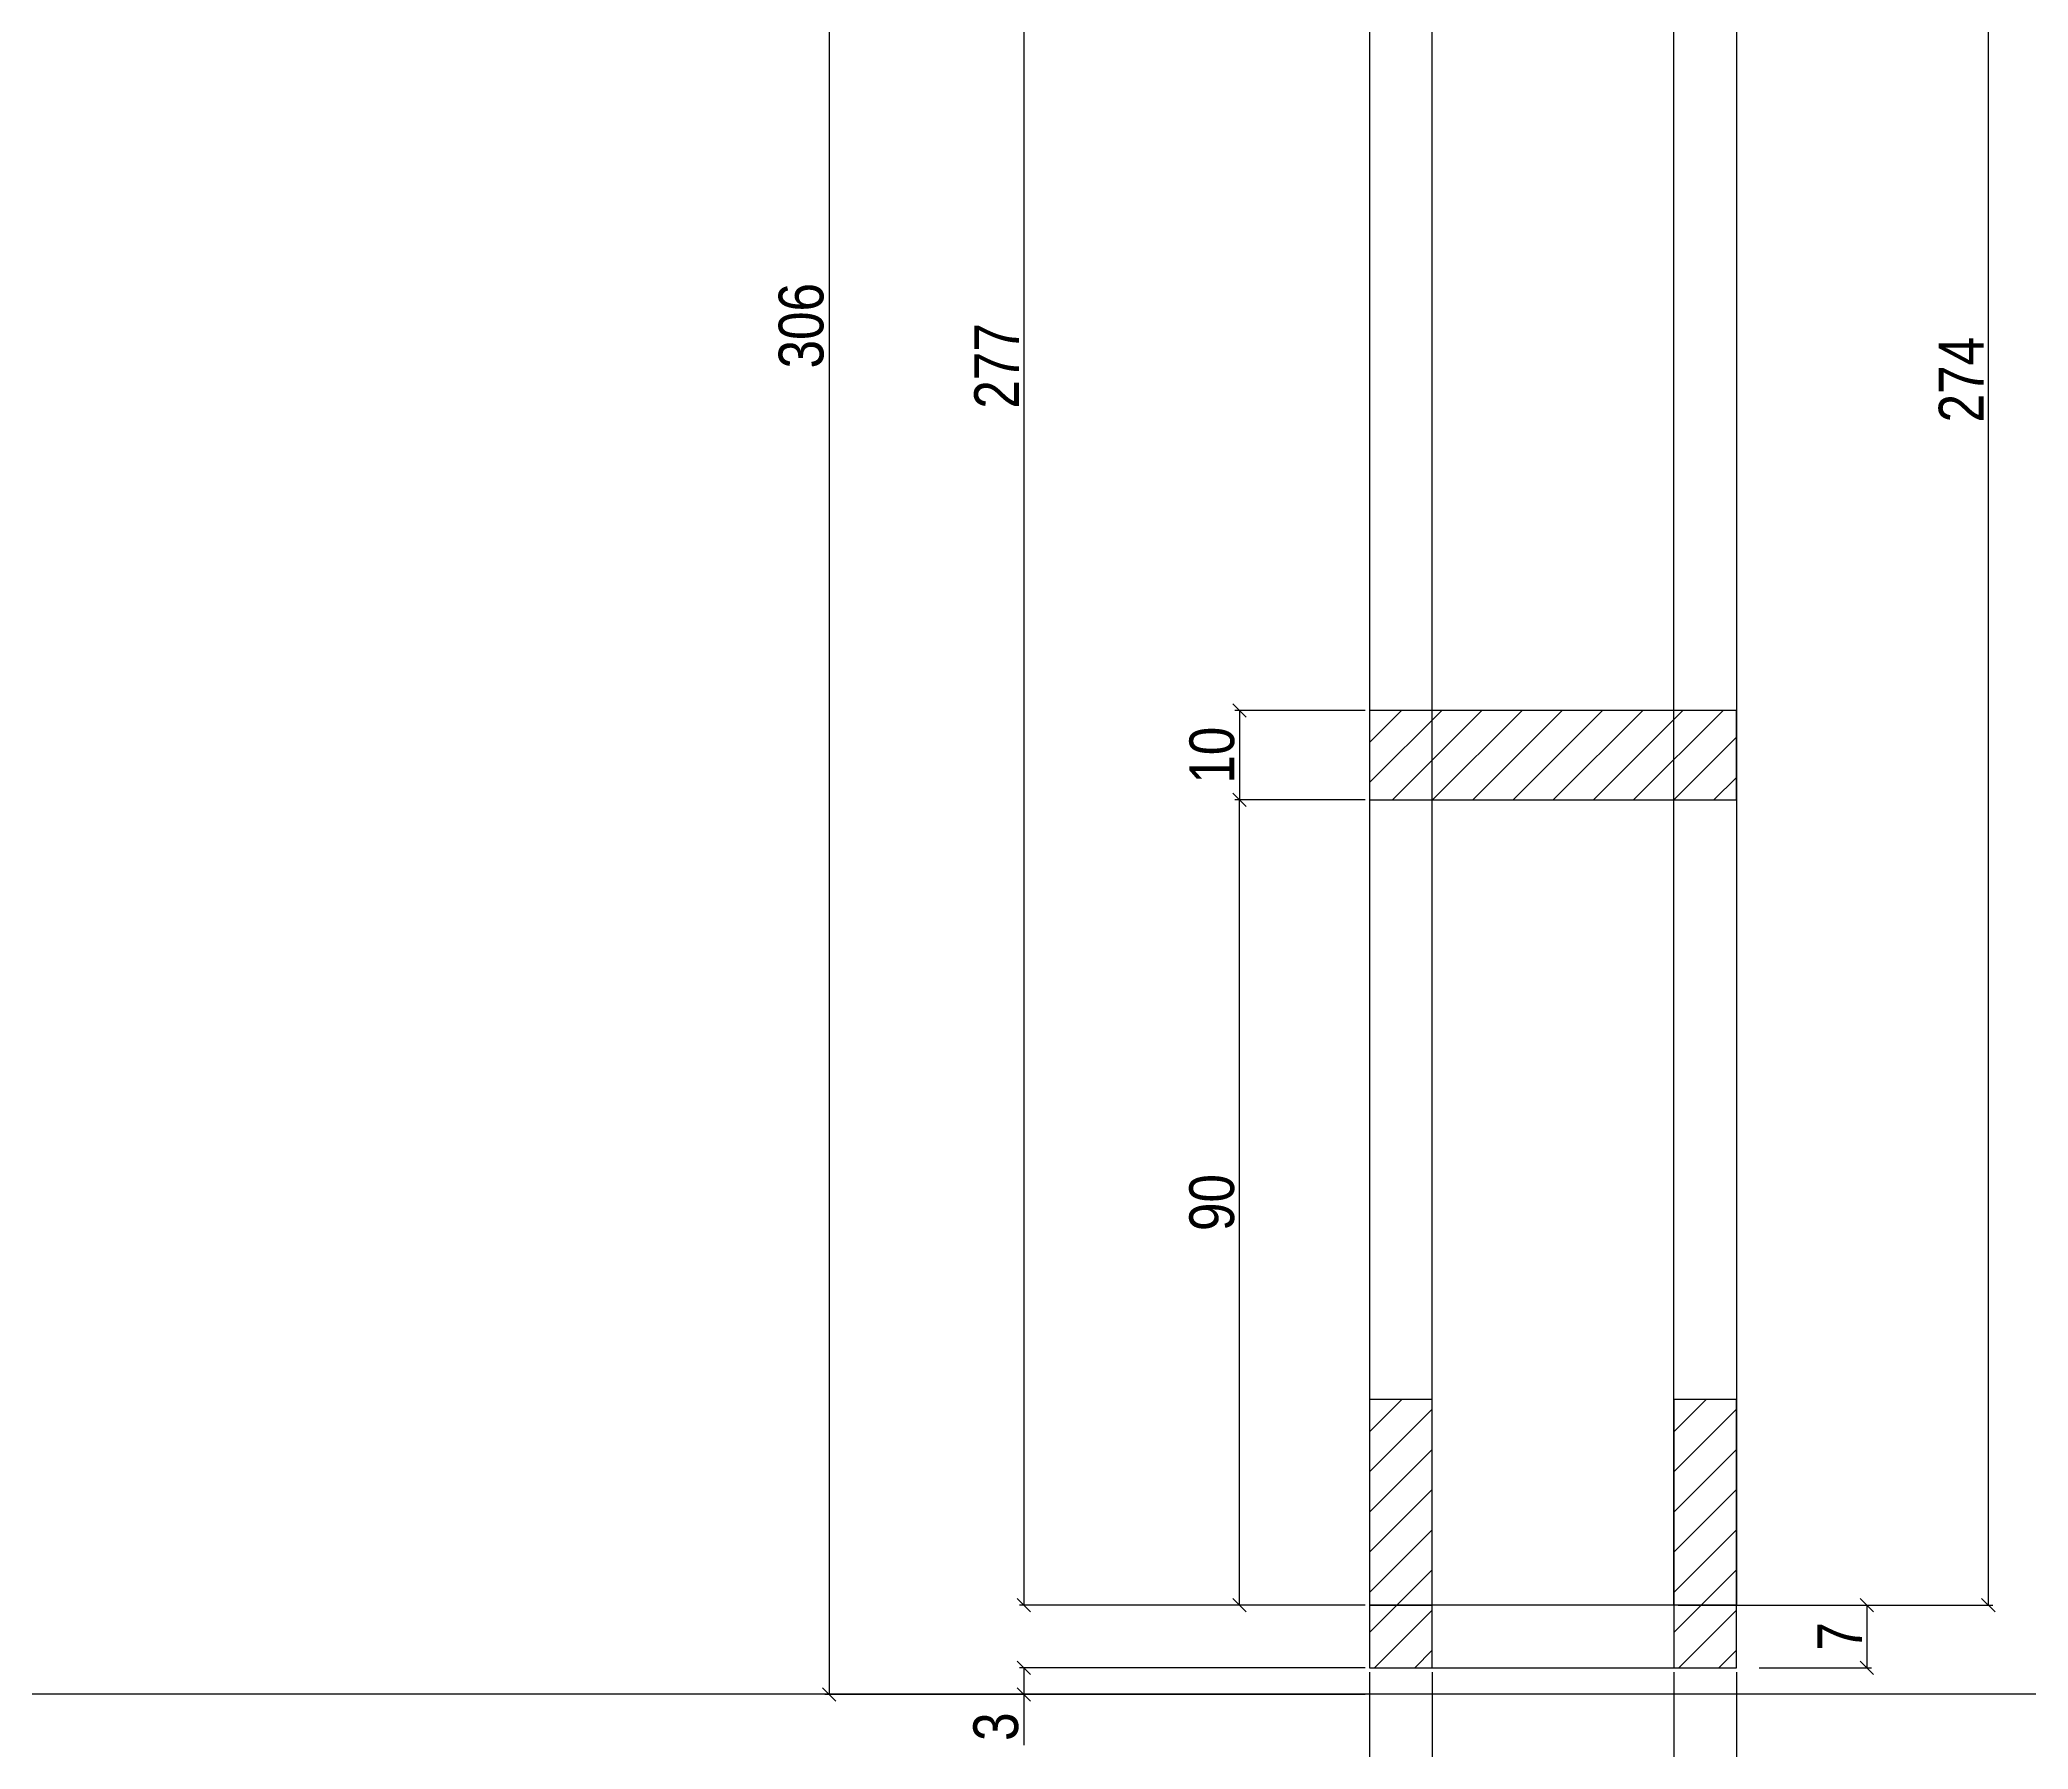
# Model space of a CAD drawing. Extents: x 17311 to 161354, y 153625 to 211469.
# Drawn here: x 19071.3 to 19515.8, y 205495.1 to 205877.3 of the extents above; entities that cross this region are included whole.
import ezdxf

# ---------------------------------------------------------------- set-up
doc = ezdxf.new("R2010")
doc.units = 0
doc.layers.get('0').update_dxf_attribs({"linetype": 'CONTINUOUS'})
doc.layers.get('DEFPOINTS').update_dxf_attribs({"linetype": 'CONTINUOUS'})
for name, color, linetype in [('COTA', 241, 'CONTINUOUS'), ('detalhes', 4, 'CONTINUOUS'), ('TIRAS REESCORAMENTO', 252, 'CONTINUOUS')]:
    doc.layers.add(name, color=color, linetype=linetype)
doc.styles.add('COTA TECNICA 2X', font='techl___.ttf', dxfattribs={"height": 10})
doc.dimstyles.new('SECAO', dxfattribs={"dimscale": 0.333333, "dimtxt": 5, "dimasz": 9, "dimexe": 3, "dimexo": 3, "dimgap": 3, "dimtad": 1, "dimdec": 1, "dimlfac": 0.5, "dimzin": 12, "dimdsep": 46, "dimtxsty": 'COTA TECNICA 2X', "dimblk1": 'OBLIQUE', "dimblk2": 'OBLIQUE', "dimsah": 1, "dimcen": 0.9, "dimclrd": 4, "dimclre": 4, "dimclrt": 240, "dimadec": 1, "dimazin": 3, "dimtfac": 1, "dimtdec": 1, "dimtmove": 0, "dimatfit": 3, "dimfxl": 1, "dimtolj": 1, "dimtzin": 12, "dimarcsym": 0})

# ---------------------------------------------------------------- blocks, each defined once
blk = doc.blocks.new('_Oblique')
at = {"color": 0, "linetype": 'ByBlock', "lineweight": -2}
blk.add_line((-0.5, -0.5), (0.5, 0.5), dxfattribs=at)
blk = doc.blocks.new('*D3160')
at = {"layer": 'DEFPOINTS', "color": 0, "transparency": 16777216}
for p in [(19368.55, 206081.37), (19291.26, 205527.28), (19368.55, 205527.28)]:
    blk.add_point(p, dxfattribs=at)
at = {"layer": 'detalhes', "color": 4, "lineweight": -2, "transparency": 16777216}
for p, q in [((19367.55, 206081.37), (19290.26, 206081.37)), ((19291.26, 206081.37), (19291.26, 205527.28)), ((19367.55, 205527.28), (19290.26, 205527.28))]:
    blk.add_line(p, q, dxfattribs=at)
at = {"layer": 'detalhes', "color": 4, "lineweight": -2, "transparency": 16777216, "xscale": 3, "yscale": 3, "zscale": 3}
for p, rotation in [((19291.26, 206081.37), 90), ((19291.26, 205527.28), 270)]:
    blk.add_blockref('_Oblique', p, dxfattribs=dict(at, rotation=rotation))
at = {"layer": 'detalhes', "color": 240, "transparency": 16777216, "insert": (19285.18, 205804.33), "char_height": 10, "attachment_point": 5, "rotation": 90, "style": 'COTA TECNICA 2X'}
blk.add_mtext('\\A1;277', dxfattribs=at)
blk = doc.blocks.new('*D3161')
at = {"layer": 'DEFPOINTS', "color": 0, "transparency": 16777216}
for p in [(19368.55, 205513.28), (19450.55, 205513.28), (19450.55, 205455.82)]:
    blk.add_point(p, dxfattribs=at)
at = {"layer": 'detalhes', "color": 4, "lineweight": -2, "transparency": 16777216}
for p, q in [((19368.55, 205512.28), (19368.55, 205454.82)), ((19450.55, 205512.28), (19450.55, 205454.82)), ((19368.55, 205455.82), (19450.55, 205455.82))]:
    blk.add_line(p, q, dxfattribs=at)
at = {"layer": 'detalhes', "color": 4, "lineweight": -2, "transparency": 16777216, "xscale": 3, "yscale": 3, "zscale": 3, "rotation": 180}
blk.add_blockref('_Oblique', (19368.55, 205455.82), dxfattribs=at)
at = {"layer": 'detalhes', "color": 4, "lineweight": -2, "transparency": 16777216, "xscale": 3, "yscale": 3, "zscale": 3}
blk.add_blockref('_Oblique', (19450.55, 205455.82), dxfattribs=at)
at = {"layer": 'detalhes', "color": 240, "transparency": 16777216, "insert": (19409.55, 205461.9), "char_height": 10, "attachment_point": 5, "style": 'COTA TECNICA 2X'}
blk.add_mtext('\\A1;41', dxfattribs=at)
blk = doc.blocks.new('*D3162')
at = {"layer": 'DEFPOINTS', "color": 0, "transparency": 16777216}
for p in [(19382.55, 205513.28), (19436.55, 205513.28), (19436.55, 205481.54)]:
    blk.add_point(p, dxfattribs=at)
at = {"layer": 'detalhes', "color": 4, "lineweight": -2, "transparency": 16777216}
for p, q in [((19382.55, 205512.28), (19382.55, 205480.54)), ((19436.55, 205512.28), (19436.55, 205480.54)), ((19382.55, 205481.54), (19436.55, 205481.54))]:
    blk.add_line(p, q, dxfattribs=at)
at = {"layer": 'detalhes', "color": 4, "lineweight": -2, "transparency": 16777216, "xscale": 3, "yscale": 3, "zscale": 3, "rotation": 180}
blk.add_blockref('_Oblique', (19382.55, 205481.54), dxfattribs=at)
at = {"layer": 'detalhes', "color": 4, "lineweight": -2, "transparency": 16777216, "xscale": 3, "yscale": 3, "zscale": 3}
blk.add_blockref('_Oblique', (19436.55, 205481.54), dxfattribs=at)
at = {"layer": 'detalhes', "color": 240, "transparency": 16777216, "insert": (19409.55, 205487.61), "char_height": 10, "attachment_point": 5, "style": 'COTA TECNICA 2X'}
blk.add_mtext('\\A1;27', dxfattribs=at)
blk = doc.blocks.new('*D3165')
at = {"layer": 'DEFPOINTS', "color": 0, "transparency": 16777216}
for p in [(19368.55, 205727.3), (19339.45, 205707.3), (19368.55, 205707.3)]:
    blk.add_point(p, dxfattribs=at)
at = {"layer": 'detalhes', "color": 4, "lineweight": -2, "transparency": 16777216}
for p, q in [((19367.55, 205727.3), (19338.45, 205727.3)), ((19339.45, 205727.3), (19339.45, 205707.3)), ((19367.55, 205707.3), (19338.45, 205707.3))]:
    blk.add_line(p, q, dxfattribs=at)
at = {"layer": 'detalhes', "color": 4, "lineweight": -2, "transparency": 16777216, "xscale": 3, "yscale": 3, "zscale": 3}
for p, rotation in [((19339.45, 205727.3), 90), ((19339.45, 205707.3), 270)]:
    blk.add_blockref('_Oblique', p, dxfattribs=dict(at, rotation=rotation))
at = {"layer": 'detalhes', "color": 240, "transparency": 16777216, "insert": (19333.35, 205717.3), "char_height": 10, "attachment_point": 5, "rotation": 90, "style": 'COTA TECNICA 2X'}
blk.add_mtext('\\A1;10', dxfattribs=at)
blk = doc.blocks.new('*D3168')
at = {"layer": 'DEFPOINTS', "color": 0, "transparency": 16777216}
for p in [(19382.55, 206119.37), (19247.75, 205507.28), (19368.55, 205507.28)]:
    blk.add_point(p, dxfattribs=at)
at = {"layer": 'detalhes', "color": 4, "lineweight": -2, "transparency": 16777216}
for p, q in [((19381.55, 206119.37), (19246.75, 206119.37)), ((19247.75, 206119.37), (19247.75, 205507.28)), ((19367.55, 205507.28), (19246.75, 205507.28))]:
    blk.add_line(p, q, dxfattribs=at)
at = {"layer": 'detalhes', "color": 4, "lineweight": -2, "transparency": 16777216, "xscale": 3, "yscale": 3, "zscale": 3}
for p, rotation in [((19247.75, 206119.37), 90), ((19247.75, 205507.28), 270)]:
    blk.add_blockref('_Oblique', p, dxfattribs=dict(at, rotation=rotation))
at = {"layer": 'detalhes', "color": 240, "transparency": 16777216, "insert": (19241.53, 205813.33), "char_height": 10, "attachment_point": 5, "rotation": 90, "style": 'COTA TECNICA 2X'}
blk.add_mtext('\\A1;306', dxfattribs=at)
blk = doc.blocks.new('*D3169')
at = {"layer": 'DEFPOINTS', "color": 0, "transparency": 16777216}
for p in [(19368.55, 205513.28), (19291.26, 205507.28), (19368.55, 205507.28)]:
    blk.add_point(p, dxfattribs=at)
at = {"layer": 'detalhes', "color": 4, "lineweight": -2, "transparency": 16777216}
for p, q in [((19367.55, 205513.28), (19290.26, 205513.28)), ((19291.26, 205513.28), (19291.26, 205507.28)), ((19367.55, 205507.28), (19290.26, 205507.28)), ((19291.26, 205507.28), (19291.26, 205495.95))]:
    blk.add_line(p, q, dxfattribs=at)
at = {"layer": 'detalhes', "color": 4, "lineweight": -2, "transparency": 16777216, "xscale": 3, "yscale": 3, "zscale": 3}
for p, rotation in [((19291.26, 205513.28), 90), ((19291.26, 205507.28), 270)]:
    blk.add_blockref('_Oblique', p, dxfattribs=dict(at, rotation=rotation))
at = {"layer": 'detalhes', "color": 240, "transparency": 16777216, "insert": (19285.04, 205500.11), "char_height": 10, "attachment_point": 5, "rotation": 90, "style": 'COTA TECNICA 2X'}
blk.add_mtext('\\A1;3', dxfattribs=at)
blk = doc.blocks.new('*D3172')
at = {"layer": 'DEFPOINTS', "color": 0, "transparency": 16777216}
for p in [(19339.45, 205707.3), (19368.55, 205707.3), (19367.55, 205527.28)]:
    blk.add_point(p, dxfattribs=at)
at = {"layer": 'detalhes', "color": 4, "lineweight": -2, "transparency": 16777216}
for p, q in [((19367.55, 205707.3), (19338.45, 205707.3)), ((19339.45, 205527.28), (19339.45, 205707.3)), ((19366.55, 205527.28), (19338.45, 205527.28))]:
    blk.add_line(p, q, dxfattribs=at)
at = {"layer": 'detalhes', "color": 4, "lineweight": -2, "transparency": 16777216, "xscale": 3, "yscale": 3, "zscale": 3}
for p, rotation in [((19339.45, 205707.3), 90), ((19339.45, 205527.28), 270)]:
    blk.add_blockref('_Oblique', p, dxfattribs=dict(at, rotation=rotation))
at = {"layer": 'detalhes', "color": 240, "transparency": 16777216, "insert": (19333.32, 205617.29), "char_height": 10, "attachment_point": 5, "rotation": 90, "style": 'COTA TECNICA 2X'}
blk.add_mtext('\\A1;90', dxfattribs=at)
blk = doc.blocks.new('*D3175')
at = {"layer": 'DEFPOINTS', "color": 0, "transparency": 16777216}
for p in [(19451.55, 206075.25), (19451.55, 205527.28), (19506.84, 205527.28)]:
    blk.add_point(p, dxfattribs=at)
at = {"layer": 'detalhes', "color": 4, "lineweight": -2, "transparency": 16777216}
for p, q in [((19452.55, 206075.25), (19507.84, 206075.25)), ((19506.84, 206075.25), (19506.84, 205527.28)), ((19452.55, 205527.28), (19507.84, 205527.28))]:
    blk.add_line(p, q, dxfattribs=at)
at = {"layer": 'detalhes', "color": 4, "lineweight": -2, "transparency": 16777216, "xscale": 3, "yscale": 3, "zscale": 3}
for p, rotation in [((19506.84, 206075.25), 90), ((19506.84, 205527.28), 270)]:
    blk.add_blockref('_Oblique', p, dxfattribs=dict(at, rotation=rotation))
at = {"layer": 'detalhes', "color": 240, "transparency": 16777216, "insert": (19500.77, 205801.26), "char_height": 10, "attachment_point": 5, "rotation": 90, "style": 'COTA TECNICA 2X'}
blk.add_mtext('\\A1;274', dxfattribs=at)
blk = doc.blocks.new('*D3176')
at = {"layer": 'DEFPOINTS', "color": 0, "transparency": 16777216}
for p in [(19436.55, 205527.28), (19454.6, 205513.28), (19479.7, 205513.28)]:
    blk.add_point(p, dxfattribs=at)
at = {"layer": 'detalhes', "color": 4, "lineweight": -2, "transparency": 16777216}
for p, q in [((19437.55, 205527.28), (19480.7, 205527.28)), ((19479.7, 205527.28), (19479.7, 205513.28)), ((19455.6, 205513.28), (19480.7, 205513.28))]:
    blk.add_line(p, q, dxfattribs=at)
at = {"layer": 'detalhes', "color": 4, "lineweight": -2, "transparency": 16777216, "xscale": 3, "yscale": 3, "zscale": 3}
for p, rotation in [((19479.7, 205527.28), 90), ((19479.7, 205513.28), 270)]:
    blk.add_blockref('_Oblique', p, dxfattribs=dict(at, rotation=rotation))
at = {"layer": 'detalhes', "color": 240, "transparency": 16777216, "insert": (19473.62, 205520.28), "char_height": 10, "attachment_point": 5, "rotation": 90, "style": 'COTA TECNICA 2X'}
blk.add_mtext('\\A1;7', dxfattribs=at)

msp = doc.modelspace()

# ---------------------------------------------------------------- hatches: boundary and pattern name
at = {"layer": 'COTA'}
h = msp.add_hatch(dxfattribs=at)
h.set_pattern_fill('ANSI31', color=256, scale=2, style=0)
h.set_pattern_definition([(45, (-4223.303, 7606), (-4.49012806, 4.49012806), [])])
h.paths.add_polyline_path([(19450.55, 205727.3), (19368.55, 205727.3), (19368.55, 205707.3), (19450.55, 205707.3)])
h = msp.add_hatch(dxfattribs=at)
h.set_pattern_fill('ANSI31', color=256, scale=2, style=0)
h.set_pattern_definition([(45, (-475.67, 199704.089), (-4.490128, 4.490128), [])])
h.paths.add_polyline_path([(19368.55, 205513.28), (19382.55, 205513.28), (19382.55, 205573.28), (19368.55, 205573.28)])
h = msp.add_hatch(dxfattribs=at)
h.set_pattern_fill('ANSI31', color=256, scale=2, style=0)
h.set_pattern_definition([(45, (-407.67, 199704.089), (-4.490128, 4.490128), [])])
h.paths.add_polyline_path([(19436.55, 205513.28), (19450.55, 205513.28), (19450.55, 205573.28), (19436.55, 205573.28)])

# ---------------------------------------------------------------- linework, layer by layer
at = {"linetype": 'Continuous'}
for points in [[(19368.55, 205527.28), (19382.55, 205527.28), (19382.55, 206081.37), (19368.55, 206081.37)], [(19450.55, 205527.28), (19436.55, 205527.28), (19436.55, 206075.25), (19450.55, 206075.25)], [(19368.55, 205513.28), (19382.55, 205513.28), (19382.55, 205573.28), (19368.55, 205573.28)], [(19436.55, 205513.28), (19450.55, 205513.28), (19450.55, 205573.28), (19436.55, 205573.28)]]:
    msp.add_lwpolyline(points, close=True, dxfattribs=at)
for points in [[(19368.55, 205707.3), (19450.55, 205707.3), (19450.55, 205727.3), (19368.55, 205727.3), (19368.55, 205707.3)], [(19390.55, 205513.28), (19450.55, 205513.28), (19450.55, 205527.28), (19368.55, 205527.28), (19368.55, 205513.28), (19390.55, 205513.28)]]:
    msp.add_lwpolyline(points, dxfattribs=at)
at = {"layer": 'TIRAS REESCORAMENTO', "linetype": 'ByBlock'}
msp.add_line((22634.59, 205507.37), (17860.1, 205507.37), dxfattribs=at)

# ---------------------------------------------------------------- dimensions: what is measured, and where the dimension line sits
at = {"layer": 'detalhes', "color": 3}
for base, p1, p2, picture, middle in [((19247.75, 205507.28), (19382.55, 206119.37), (19368.55, 205507.28), '*D3168', (19241.53, 205813.33)), ((19291.26, 205527.28), (19368.55, 206081.37), (19368.55, 205527.28), '*D3160', (19285.18, 205804.33)), ((19506.84, 205527.28), (19451.55, 206075.25), (19451.55, 205527.28), '*D3175', (19500.77, 205801.26)), ((19339.45, 205707.3), (19368.55, 205727.3), (19368.55, 205707.3), '*D3165', (19333.35, 205717.3)), ((19339.45, 205707.3), (19367.55, 205527.28), (19368.55, 205707.3), '*D3172', (19333.32, 205617.29)), ((19479.7, 205513.28), (19436.55, 205527.28), (19454.6, 205513.28), '*D3176', (19473.62, 205520.28)), ((19291.26, 205507.28), (19368.55, 205513.28), (19368.55, 205507.28), '*D3169', (19285.04, 205500.11))]:
    dim = msp.add_linear_dim(base=base, p1=p1, p2=p2, angle=90, dimstyle='SECAO', dxfattribs=at)
    dim.commit()
    dim.dimension.update_dxf_attribs({"geometry": picture, "text_midpoint": middle})
for base, p1, p2, picture, middle in [((19450.55, 205455.82), (19368.55, 205513.28), (19450.55, 205513.28), '*D3161', (19409.55, 205455.82)), ((19436.55, 205481.54), (19382.55, 205513.28), (19436.55, 205513.28), '*D3162', (19409.55, 205481.54))]:
    dim = msp.add_linear_dim(base=base, p1=p1, p2=p2, dimstyle='SECAO', dxfattribs=at)
    dim.commit()
    dim.dimension.update_dxf_attribs({"geometry": picture, "text_midpoint": middle, "dimtype": 160})

doc.saveas('drawing.dxf')
